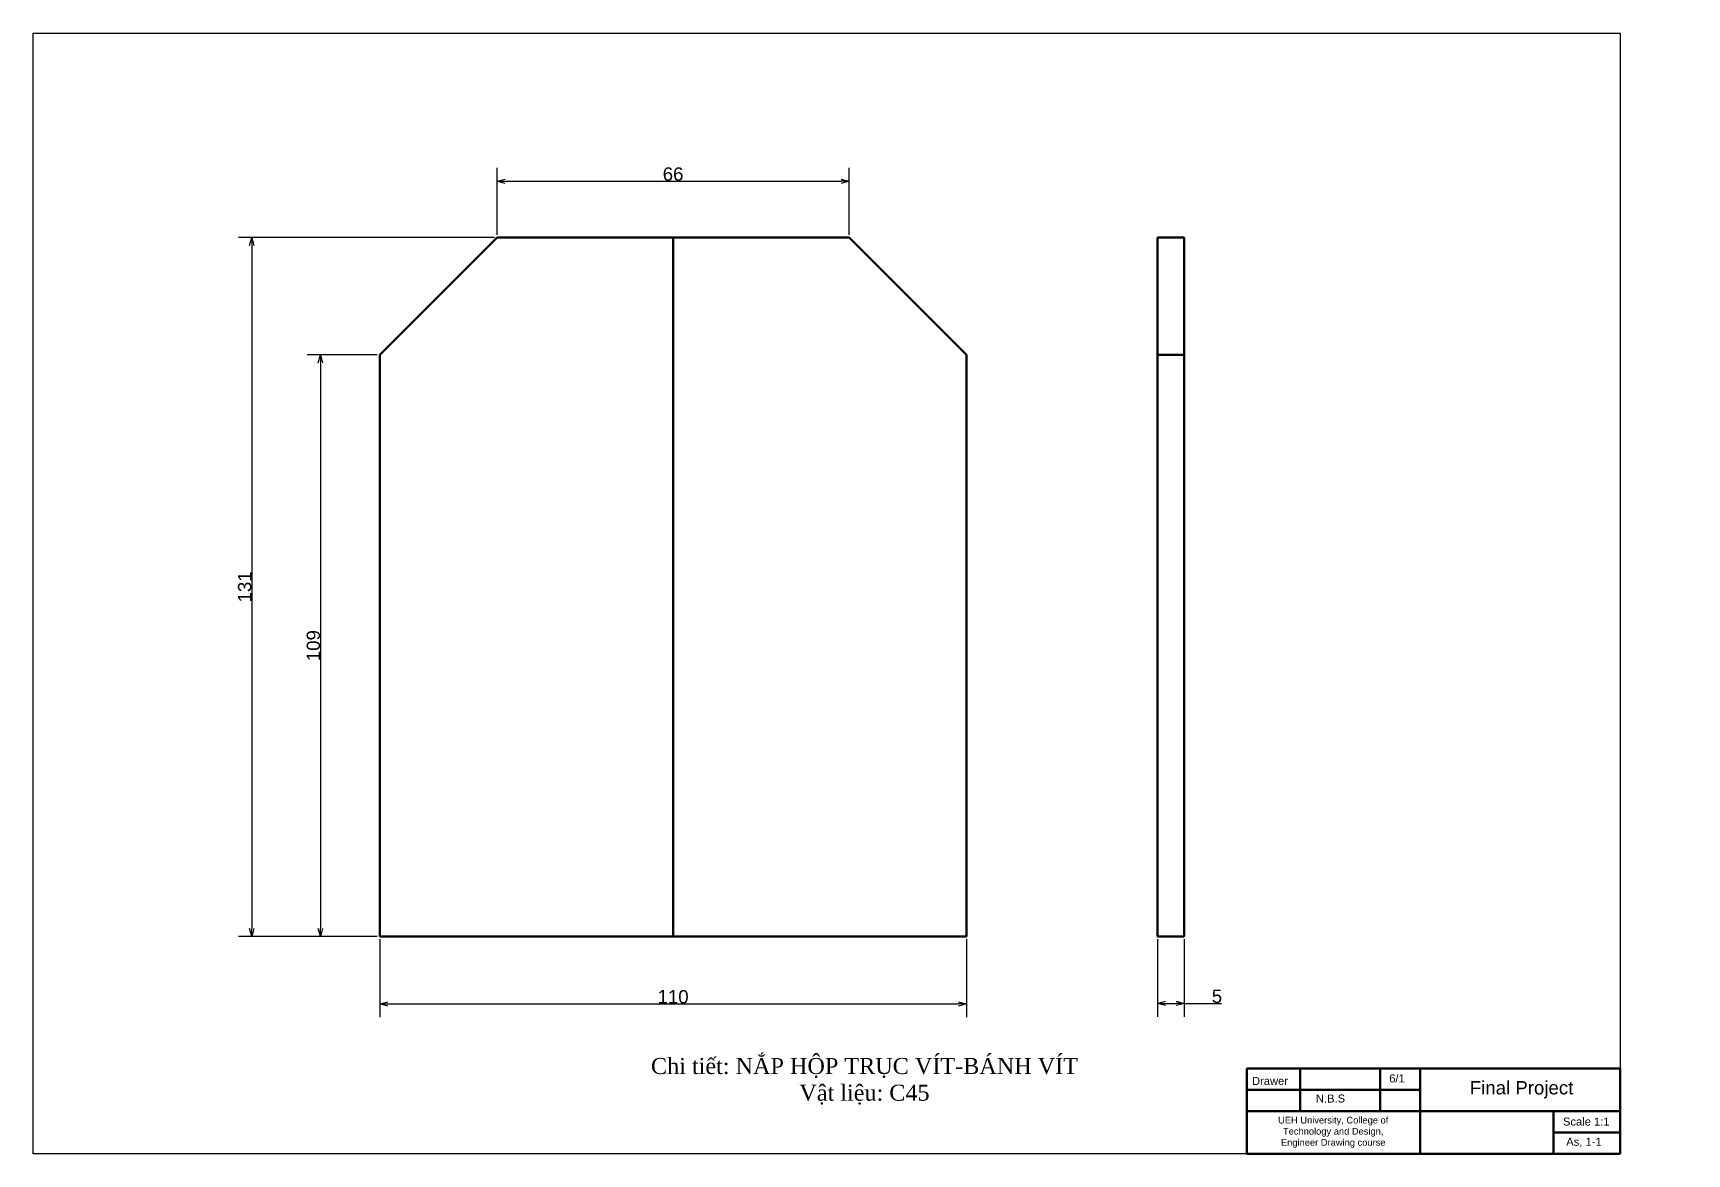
# Model space of a CAD drawing. Header units: inches. Extents: x 632 to 5727, y -9589 to -3994.
# Drawn here: x 2422 to 3042, y -5081 to -4661 of the extents above; entities that cross this region are included whole.
import ezdxf

# ---------------------------------------------------------------- set-up
doc = ezdxf.new("R2010")
doc.units = ezdxf.units.IN
doc.header["$MEASUREMENT"] = 0
doc.layers.add('Dimension line', color=3, linetype='Continuous', lineweight=25, plot=False)
doc.layers.add('visible line', color=7, linetype='Continuous', lineweight=50, plot=False)
doc.styles.get("Standard").update_dxf_attribs({"font": 'arial.ttf'})
doc.dimstyles.new('ISO A3', dxfattribs={"dimtxt": 5, "dimasz": 3, "dimexe": 5, "dimexo": 1, "dimgap": 0.09, "dimtad": 1, "dimtoh": 1, "dimdec": 0, "dimzin": 0, "dimdsep": 46, "dimtxsty": 'Standard', "dimblk": 'OPEN30', "dimcen": 0.09, "dimclrd": 256, "dimclre": 256, "dimadec": 0, "dimazin": 0, "dimtfac": 1, "dimtdec": 0, "dimtofl": 0, "dimtmove": 0, "dimatfit": 3, "dimldrblk": 'OPEN30', "dimfxl": 1, "dimtolj": 1, "dimtzin": 0, "dimarcsym": 0})

# ---------------------------------------------------------------- blocks, each defined once
blk = doc.blocks.new('_Open30')
at = {"color": 0, "linetype": 'ByBlock', "lineweight": -2}
for p, q in [((-1, 0.27), (0, 0)), ((0, 0), (-1, -0.27)), ((0, 0), (-1, 0))]:
    blk.add_line(p, q, dxfattribs=at)
blk = doc.blocks.new('*D99')
at = {"layer": 'Defpoints', "color": 0, "transparency": 16777216}
for p in [(2728, -4716.22), (2596, -4737.27), (2728, -4737.27)]:
    blk.add_point(p, dxfattribs=at)
at = {"layer": 'Dimension line', "lineweight": -2, "transparency": 16777216}
for p, q in [((2596, -4736.27), (2596, -4711.22)), ((2728, -4736.27), (2728, -4711.22)), ((2599, -4716.22), (2725, -4716.22))]:
    blk.add_line(p, q, dxfattribs=at)
at = {"layer": 'Dimension line', "lineweight": -2, "transparency": 16777216, "xscale": 3, "yscale": 3, "zscale": 3, "rotation": 180}
blk.add_blockref('_Open30', (2596, -4716.22), dxfattribs=at)
at = {"layer": 'Dimension line', "lineweight": -2, "transparency": 16777216, "xscale": 3, "yscale": 3, "zscale": 3}
blk.add_blockref('_Open30', (2728, -4716.22), dxfattribs=at)
at = {"layer": 'Dimension line', "color": 0, "transparency": 16777216, "insert": (2662, -4713.58), "char_height": 5, "attachment_point": 5}
blk.add_mtext('\\A1;66', dxfattribs=at)
blk = doc.blocks.new('*D100')
at = {"layer": 'Defpoints', "color": 0, "transparency": 16777216}
for p in [(2552, -4781.27), (2529.8, -4999.27), (2552, -4999.27)]:
    blk.add_point(p, dxfattribs=at)
at = {"layer": 'Dimension line', "lineweight": -2, "transparency": 16777216}
for p, q in [((2551, -4781.27), (2524.8, -4781.27)), ((2529.8, -4784.27), (2529.8, -4996.27)), ((2551, -4999.27), (2524.8, -4999.27))]:
    blk.add_line(p, q, dxfattribs=at)
at = {"layer": 'Dimension line', "lineweight": -2, "transparency": 16777216, "xscale": 3, "yscale": 3, "zscale": 3}
for p, rotation in [((2529.8, -4781.27), 90), ((2529.8, -4999.27), 270)]:
    blk.add_blockref('_Open30', p, dxfattribs=dict(at, rotation=rotation))
at = {"layer": 'Dimension line', "color": 0, "transparency": 16777216, "insert": (2527.16, -4890.27), "char_height": 5, "attachment_point": 5, "rotation": 90}
blk.add_mtext('\\A1;109', dxfattribs=at)
blk = doc.blocks.new('*D101')
at = {"layer": 'Defpoints', "color": 0, "transparency": 16777216}
for p in [(2596, -4737.27), (2504.05, -4999.27), (2552, -4999.27)]:
    blk.add_point(p, dxfattribs=at)
at = {"layer": 'Dimension line', "lineweight": -2, "transparency": 16777216}
for p, q in [((2595, -4737.27), (2499.05, -4737.27)), ((2504.05, -4740.27), (2504.05, -4996.27)), ((2551, -4999.27), (2499.05, -4999.27))]:
    blk.add_line(p, q, dxfattribs=at)
at = {"layer": 'Dimension line', "lineweight": -2, "transparency": 16777216, "xscale": 3, "yscale": 3, "zscale": 3}
for p, rotation in [((2504.05, -4737.27), 90), ((2504.05, -4999.27), 270)]:
    blk.add_blockref('_Open30', p, dxfattribs=dict(at, rotation=rotation))
at = {"layer": 'Dimension line', "color": 0, "transparency": 16777216, "insert": (2501.4, -4868.27), "char_height": 5, "attachment_point": 5, "rotation": 90}
blk.add_mtext('\\A1;131', dxfattribs=at)
blk = doc.blocks.new('*D102')
at = {"layer": 'Defpoints', "color": 0, "transparency": 16777216}
for p in [(2552, -4999.27), (2772, -4999.27), (2772, -5024.52)]:
    blk.add_point(p, dxfattribs=at)
at = {"layer": 'Dimension line', "lineweight": -2, "transparency": 16777216}
for p, q in [((2552, -5000.27), (2552, -5029.52)), ((2772, -5000.27), (2772, -5029.52)), ((2555, -5024.52), (2769, -5024.52))]:
    blk.add_line(p, q, dxfattribs=at)
at = {"layer": 'Dimension line', "lineweight": -2, "transparency": 16777216, "xscale": 3, "yscale": 3, "zscale": 3, "rotation": 180}
blk.add_blockref('_Open30', (2552, -5024.52), dxfattribs=at)
at = {"layer": 'Dimension line', "lineweight": -2, "transparency": 16777216, "xscale": 3, "yscale": 3, "zscale": 3}
blk.add_blockref('_Open30', (2772, -5024.52), dxfattribs=at)
at = {"layer": 'Dimension line', "color": 0, "transparency": 16777216, "insert": (2662, -5021.88), "char_height": 5, "attachment_point": 5}
blk.add_mtext('\\A1;110', dxfattribs=at)
blk = doc.blocks.new('*D103')
at = {"layer": 'Defpoints', "color": 0, "transparency": 16777216}
for p in [(2843.64, -4999.27), (2853.64, -4999.27), (2853.64, -5024.34)]:
    blk.add_point(p, dxfattribs=at)
at = {"layer": 'Dimension line', "lineweight": -2, "transparency": 16777216}
for p, q in [((2843.64, -5000.27), (2843.64, -5029.34)), ((2853.64, -5000.27), (2853.64, -5029.34)), ((2846.64, -5024.34), (2850.64, -5024.34)), ((2853.64, -5024.34), (2867.66, -5024.34))]:
    blk.add_line(p, q, dxfattribs=at)
at = {"layer": 'Dimension line', "lineweight": -2, "transparency": 16777216, "xscale": 3, "yscale": 3, "zscale": 3, "rotation": 180}
blk.add_blockref('_Open30', (2843.64, -5024.34), dxfattribs=at)
at = {"layer": 'Dimension line', "lineweight": -2, "transparency": 16777216, "xscale": 3, "yscale": 3, "zscale": 3}
blk.add_blockref('_Open30', (2853.64, -5024.34), dxfattribs=at)
at = {"layer": 'Dimension line', "color": 0, "transparency": 16777216, "insert": (2865.91, -5021.7), "char_height": 5, "attachment_point": 5}
blk.add_mtext('\\A1;5', dxfattribs=at)

msp = doc.modelspace()

# ---------------------------------------------------------------- linework, layer by layer
msp.add_lwpolyline([(2422.05182, -4660.73081), (3017.05182, -4660.73081), (3017.05182, -5080.73081), (2422.05182, -5080.73081)], close=True)
at = {"layer": 'visible line'}
for p, q in [((2595.996, -4737.26588), (2551.996, -4781.26588)), ((2595.996, -4737.26588), (2727.996, -4737.26588)), ((2661.996, -4999.26588), (2661.996, -4737.26588)), ((2727.996, -4737.26588), (2771.996, -4781.26588)), ((2843.6364, -4999.26588), (2843.6364, -4737.26588)), ((2843.6364, -4737.26588), (2853.6364, -4737.26588)), ((2853.6364, -4737.26588), (2853.6364, -4999.26588)), ((2551.996, -4781.26588), (2551.996, -4999.26588)), ((2771.996, -4999.26588), (2771.996, -4781.26588)), ((2843.6364, -4781.26588), (2853.6364, -4781.26588)), ((2551.996, -4999.26588), (2771.996, -4999.26588)), ((2853.6364, -4999.26588), (2843.6364, -4999.26588)), ((2877.05182, -5048.73081), (3017.05182, -5048.73081))]:
    msp.add_line(p, q, dxfattribs=at)
at = {"layer": 'visible line', "lineweight": 50}
for p, q in [((3017.05182, -5048.73081), (2877.05182, -5048.73081)), ((2877.05182, -5048.73081), (2877.05182, -5080.73081)), ((2927.05182, -5048.73081), (2897.05182, -5048.73081)), ((2927.05182, -5048.73081), (2897.05182, -5048.73081)), ((2897.05182, -5048.73081), (2897.05182, -5064.73081)), ((2942.05182, -5048.73081), (2927.05182, -5048.73081)), ((2942.05182, -5048.73081), (2927.05182, -5048.73081)), ((2927.05182, -5048.73081), (2927.05182, -5064.73081)), ((2942.05182, -5080.73081), (2942.05182, -5048.73081)), ((3017.05182, -5080.73081), (3017.05182, -5048.73081)), ((2942.05182, -5056.73081), (2877.05182, -5056.73081)), ((2897.05182, -5056.73081), (2942.05182, -5056.73081)), ((2897.05182, -5064.73081), (2877.05182, -5064.73081)), ((2877.05182, -5064.73081), (2942.05182, -5064.73081)), ((2942.05182, -5064.73081), (3017.05182, -5064.73081)), ((3017.05182, -5064.73081), (2992.05182, -5064.73081)), ((2992.05182, -5064.73081), (2992.05182, -5080.73081)), ((2992.05182, -5072.73081), (3017.05182, -5072.73081)), ((2877.05182, -5080.73081), (3017.05182, -5080.73081)), ((2877.05182, -5080.73081), (2942.05182, -5080.73081))]:
    msp.add_line(p, q, dxfattribs=at)

# ---------------------------------------------------------------- texts
at = {"color": 1, "insert": (2654.83431, -5044.78723), "char_height": 6, "attachment_point": 1}
msp.add_mtext_dynamic_manual_height_columns('\\pxqc;{\\fTimes New Roman|b0|i0|c0|p18;\\C256;Chi tiết: NẮP HỘP TRỤC VÍT-BÁNH VÍT\\PVật liệu: C45}', width=157.858251, gutter_width=1, heights=[0], dxfattribs=at)
at = {"layer": 'Dimension line', "insert": (2879.04737, -5051.89671), "char_height": 3, "attachment_point": 1}
msp.add_mtext_dynamic_manual_height_columns('{\\C0;Drawer}', width=33.9958744, gutter_width=25, heights=[2.28621], dxfattribs=at)
at = {"layer": 'visible line', "attachment_point": 1}
for s, width, heights, insert, char_height in [('6/1', 33.9958744, [2.28621], (2930.49469, -5050.93612), 3), ('Final Project', 49.9491703, [0], (2960.69928, -5053.43418), 5), ('N.B.S', 33.9958744, [2.28621], (2902.99451, -5058.47194), 3), ('\\pxqc;UEH University, College of Technology and Design, \\PEngineer Drawing course ', 58.9083844, [19.15756], (2880.04481, -5066.83423), 2.5), ('Scale 1:1', 33.9958744, [2.28621], (2995.61956, -5067.12128), 3), ('As, 1-1', 33.9958744, [2.28621], (2996.85142, -5074.69144), 3)]:
    msp.add_mtext_dynamic_manual_height_columns(s, width=width, gutter_width=25, heights=heights, dxfattribs=dict(at, insert=insert, char_height=char_height))

# ---------------------------------------------------------------- dimensions: what is measured, and where the dimension line sits
at = {"layer": 'Dimension line'}
for base, p1, p2, text, picture, middle in [((2727.996, -4716.22015), (2595.996, -4737.26588), (2727.996, -4737.26588), '66', '*D99', (2661.996, -4713.57729)), ((2771.996, -5024.52137), (2551.996, -4999.26588), (2771.996, -4999.26588), '110', '*D102', (2661.996, -5021.87851))]:
    dim = msp.add_linear_dim(base=base, p1=p1, p2=p2, text=text, dimstyle='ISO A3', dxfattribs=at)
    dim.commit()
    dim.dimension.update_dxf_attribs({"geometry": picture, "text_midpoint": middle})
dim = msp.add_linear_dim(base=(2504.04945, -4999.26588), p1=(2595.996, -4737.26588), p2=(2551.996, -4999.26588), angle=90, text='131', dimstyle='ISO A3', dxfattribs=at)
dim.commit()
dim.dimension.update_dxf_attribs({"geometry": '*D101', "text_midpoint": (2504.04945, -4868.26588), "dimtype": 160})
dim = msp.add_linear_dim(base=(2529.79979, -4999.26588), p1=(2551.996, -4781.26588), p2=(2551.996, -4999.26588), angle=90, text='109', dimstyle='ISO A3', dxfattribs=at)
dim.commit()
dim.dimension.update_dxf_attribs({"geometry": '*D100', "text_midpoint": (2527.15692, -4890.26588)})
dim = msp.add_linear_dim(base=(2853.6364, -5024.33552), p1=(2843.6364, -4999.26588), p2=(2853.6364, -4999.26588), text='5', dimstyle='ISO A3', dxfattribs=at)
dim.commit()
dim.dimension.update_dxf_attribs({"geometry": '*D103', "text_midpoint": (2865.91303, -5024.33552), "dimtype": 160})

doc.saveas('drawing.dxf')
